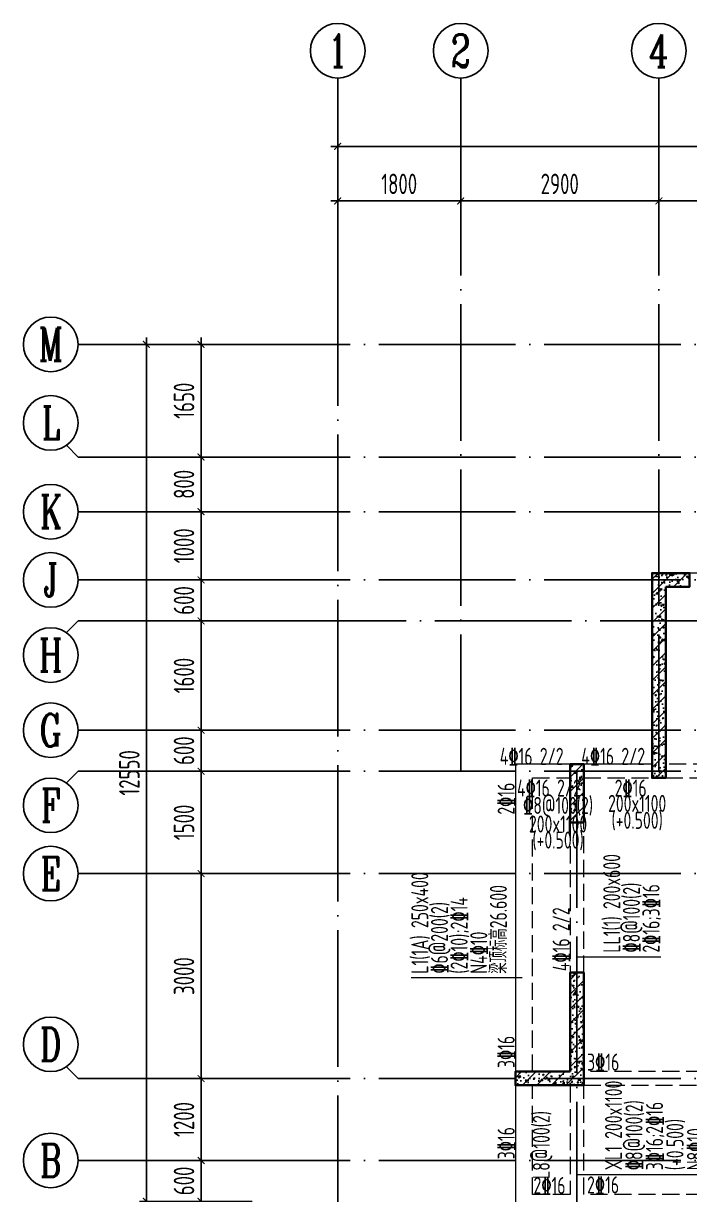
# Model space of a CAD drawing. Extents: x -668857 to 154266, y -275694 to 291306.
# Drawn here: x -114199 to -104449, y -147266 to -130117 of the extents above; entities that cross this region are included whole.
import ezdxf
from ezdxf.enums import TextEntityAlignment as Align

# ---------------------------------------------------------------- set-up
doc = ezdxf.new("R2010")
doc.units = 0
doc.header["$LTSCALE"] = 1000
for name, pattern in [('__DASH', [0.35, 0.25, -0.1]), ('DASH', [0.35, 0.25, -0.1]), ('DOTE', [2.42, 2, -0.2, 0.02, -0.2])]:
    doc.linetypes.add(name, pattern=pattern)
doc.layers.get('0').update_dxf_attribs({"linetype": 'CONTINUOUS'})
doc.layers.get('DEFPOINTS').update_dxf_attribs({"linetype": 'CONTINUOUS'})
for name, color, linetype in [('A-AXIS', 1, 'CONTINUOUS'), ('A-DOTE', 10, 'DOTE'), ('AXIS_NUM', 7, 'CONTINUOUS'), ('S-L主梁线', 4, 'DASH'), ('S-L梁编号', 6, 'CONTINUOUS'), ('S-L梁配筋', 7, 'CONTINUOUS'), ('S-Q墙填充', 252, 'CONTINUOUS'), ('S-Q墙实线', 6, 'CONTINUOUS'), ('S-Y一般标注', 3, 'CONTINUOUS')]:
    doc.layers.add(name, color=color, linetype=linetype)
doc.styles.add('TSSD_Axis', font='complex.shx', dxfattribs={"width": 0.7, "bigfont": 'hztxt.shx'})
doc.styles.add('TSSD_DIMENSION', font='Tssdeng.shx', dxfattribs={"width": 0.7, "bigfont": 'tssdchn.shx'})
doc.styles.add('TSSD_REIN', font='tssdeng.shx', dxfattribs={"width": 0.7, "height": 300, "bigfont": 'tssdchn.shx'})
doc.dimstyles.new('TSSD_100_100', dxfattribs={"dimtxt": 300, "dimasz": 100, "dimexe": 100, "dimexo": 250, "dimgap": 100, "dimtad": 1, "dimdec": 0, "dimzin": 0, "dimdsep": 46, "dimtxsty": 'TSSD_DIMENSION', "dimblk": 'ARCHTICK', "dimcen": 0, "dimdle": 100, "dimclrt": 7, "dimadec": 0, "dimazin": 0, "dimtfac": 1, "dimtdec": 0, "dimtix": 1, "dimtmove": 2, "dimatfit": 3, "dimldrblk": 'ARCHTICK', "dimfxl": 0, "dimtolj": 1, "dimtzin": 0, "dimarcsym": 0})
pattern_1 = [(50, (79242.38, 113232.59), (215.17805, -18.82564), [22.5, -247.5]), (355, (79242.38, 113232.6), (-41.6254, 225.6576), [18, -198]), (100.4514, (79260.31, 113231.02), (173.5528, 206.8319), [19.12206, -210.3426]), (46.1842, (79242.38, 113292.6), (320.1723, -49.6557), [33.75, -371.25]), (96.6356, (79269.06, 113288.45), (280.3988, 292.2354), [28.683, -315.5139]), (351.1842, (79242.38, 113292.6), (280.3986, 292.2356), [27, -297]), (21, (79272.38, 113277.59), (179.0721, -120.78567), [22.5, -247.5]), (326, (79272.38, 113277.6), (72.9946, 217.545), [18, -198]), (71.4514, (79287.3, 113267.52), (252.0668, 96.75915), [19.12206, -210.3426]), (37.5, (79242.38, 113232.59), (3.64796, 99.86816), [0, -195.6, 0, -201, 0, -198.75]), (7.5, (79242.38, 113232.59), (78.92086, 118.32351), [0, -114.6, 0, -191.1, 0, -75.75]), (327.5, (79175.48, 113232.59), (160.14673, -6.76646), [0, -75, 0, -234, 0, -310.5]), (317.5, (79145.48, 113232.59), (174.95585, 30.0315), [0, -97.5, 0, -155.4, 0, -220.5]), (45, (79242.38, 113232.59), (-106.066, 106.066), [])]

# ---------------------------------------------------------------- blocks, each defined once
blk = doc.blocks.new('ts_axno')
at = {"color": 0, "linetype": 'ByBlock', "lineweight": -2}
blk.add_circle((0, 0), 0.5, dxfattribs=at)
at = {"color": 0, "linetype": 'ByBlock', "lineweight": -2, "style": 'TSSD_Axis', "width": 0.7}
blk.add_attdef('A', text='', height=0.6, dxfattribs=at).set_placement((0, 0), align=Align.MIDDLE_CENTER)
blk = doc.blocks.new('_ArchTick')
at = {"color": 0, "linetype": 'ByBlock', "const_width": 0.15}
blk.add_lwpolyline([(-0.5, -0.5), (0.5, 0.5)], dxfattribs=at)
blk = doc.blocks.new('*D151')
at = {"layer": 'DEFPOINTS', "color": 0}
for p in [(6400, 19250), (4600, 18250), (6400, 18250)]:
    blk.add_point(p, dxfattribs=at)
at = {"layer": 'S-Y一般标注', "color": 0, "lineweight": -2}
for p, q in [((4500, 19250), (6500, 19250)), ((4600, 18500), (4600, 19350)), ((6400, 18500), (6400, 19350))]:
    blk.add_line(p, q, dxfattribs=at)
at = {"layer": 'S-Y一般标注', "color": 0, "lineweight": -2, "xscale": 100, "yscale": 100, "zscale": 100, "rotation": 180}
blk.add_blockref('_ArchTick', (4600, 19250), dxfattribs=at)
at = {"layer": 'S-Y一般标注', "color": 0, "lineweight": -2, "xscale": 100, "yscale": 100, "zscale": 100}
blk.add_blockref('_ArchTick', (6400, 19250), dxfattribs=at)
at = {"layer": 'S-Y一般标注', "color": 7, "insert": (5500, 19500), "char_height": 300, "attachment_point": 5, "style": 'TSSD_DIMENSION'}
blk.add_mtext('\\A1;1800', dxfattribs=at)
blk = doc.blocks.new('*D152')
at = {"layer": 'DEFPOINTS', "color": 0}
for p in [(9300, 19250), (6400, 18250), (9300, 18250)]:
    blk.add_point(p, dxfattribs=at)
at = {"layer": 'S-Y一般标注', "color": 0, "lineweight": -2}
for p, q in [((6300, 19250), (9400, 19250)), ((6400, 18500), (6400, 19350)), ((9300, 18500), (9300, 19350))]:
    blk.add_line(p, q, dxfattribs=at)
at = {"layer": 'S-Y一般标注', "color": 0, "lineweight": -2, "xscale": 100, "yscale": 100, "zscale": 100, "rotation": 180}
blk.add_blockref('_ArchTick', (6400, 19250), dxfattribs=at)
at = {"layer": 'S-Y一般标注', "color": 0, "lineweight": -2, "xscale": 100, "yscale": 100, "zscale": 100}
blk.add_blockref('_ArchTick', (9300, 19250), dxfattribs=at)
at = {"layer": 'S-Y一般标注', "color": 7, "insert": (7850, 19500), "char_height": 300, "attachment_point": 5, "style": 'TSSD_DIMENSION'}
blk.add_mtext('\\A1;2900', dxfattribs=at)
blk = doc.blocks.new('*D153')
at = {"layer": 'DEFPOINTS', "color": 0}
for p in [(11100, 19250), (9300, 18250), (11100, 18250)]:
    blk.add_point(p, dxfattribs=at)
at = {"layer": 'S-Y一般标注', "color": 0, "lineweight": -2}
for p, q in [((9200, 19250), (11200, 19250)), ((9300, 18500), (9300, 19350)), ((11100, 18500), (11100, 19350))]:
    blk.add_line(p, q, dxfattribs=at)
at = {"layer": 'S-Y一般标注', "color": 0, "lineweight": -2, "xscale": 100, "yscale": 100, "zscale": 100, "rotation": 180}
blk.add_blockref('_ArchTick', (9300, 19250), dxfattribs=at)
at = {"layer": 'S-Y一般标注', "color": 0, "lineweight": -2, "xscale": 100, "yscale": 100, "zscale": 100}
blk.add_blockref('_ArchTick', (11100, 19250), dxfattribs=at)
at = {"layer": 'S-Y一般标注', "color": 7, "insert": (10200, 19500), "char_height": 300, "attachment_point": 5, "style": 'TSSD_DIMENSION'}
blk.add_mtext('\\A1;1800', dxfattribs=at)
blk = doc.blocks.new('*D173')
at = {"layer": 'DEFPOINTS', "color": 0}
for p in [(54600, 20050), (4600, 18250), (54600, 18250)]:
    blk.add_point(p, dxfattribs=at)
at = {"layer": 'S-Y一般标注', "color": 0, "lineweight": -2}
for p, q in [((4600, 18500), (4600, 20150)), ((54600, 18500), (54600, 20150)), ((4500, 20050), (54700, 20050))]:
    blk.add_line(p, q, dxfattribs=at)
at = {"layer": 'S-Y一般标注', "color": 0, "lineweight": -2, "xscale": 100, "yscale": 100, "zscale": 100, "rotation": 180}
blk.add_blockref('_ArchTick', (4600, 20050), dxfattribs=at)
at = {"layer": 'S-Y一般标注', "color": 0, "lineweight": -2, "xscale": 100, "yscale": 100, "zscale": 100}
blk.add_blockref('_ArchTick', (54600, 20050), dxfattribs=at)
at = {"layer": 'S-Y一般标注', "color": 7, "insert": (29600, 20300), "char_height": 300, "attachment_point": 5, "style": 'TSSD_DIMENSION'}
blk.add_mtext('\\A1;50000', dxfattribs=at)
blk = doc.blocks.new('*D174')
at = {"layer": 'DEFPOINTS', "color": 0}
for p in [(2600, 5200), (3600, 5200), (3600, 4600)]:
    blk.add_point(p, dxfattribs=at)
at = {"layer": 'S-Y一般标注', "color": 0, "lineweight": -2}
for p, q in [((3350, 5200), (2500, 5200)), ((2600, 5200), (2600, 5300)), ((2600, 4600), (2600, 5200)), ((3350, 4600), (2500, 4600)), ((2600, 4600), (2600, 4500))]:
    blk.add_line(p, q, dxfattribs=at)
at = {"layer": 'S-Y一般标注', "color": 0, "lineweight": -2, "xscale": 100, "yscale": 100, "zscale": 100}
for p, rotation in [((2600, 5200), 270), ((2600, 4600), 90)]:
    blk.add_blockref('_ArchTick', p, dxfattribs=dict(at, rotation=rotation))
at = {"layer": 'S-Y一般标注', "color": 7, "insert": (2350, 4900), "char_height": 300, "attachment_point": 5, "rotation": 90, "style": 'TSSD_DIMENSION'}
blk.add_mtext('\\A1;600', dxfattribs=at)
blk = doc.blocks.new('*D175')
at = {"layer": 'DEFPOINTS', "color": 0}
for p in [(2600, 10900), (3600, 10900), (3600, 9400)]:
    blk.add_point(p, dxfattribs=at)
at = {"layer": 'S-Y一般标注', "color": 0, "lineweight": -2}
for p, q in [((2600, 9300), (2600, 11000)), ((3350, 10900), (2500, 10900)), ((3350, 9400), (2500, 9400))]:
    blk.add_line(p, q, dxfattribs=at)
at = {"layer": 'S-Y一般标注', "color": 0, "lineweight": -2, "xscale": 100, "yscale": 100, "zscale": 100}
for p, rotation in [((2600, 10900), 90), ((2600, 9400), 270)]:
    blk.add_blockref('_ArchTick', p, dxfattribs=dict(at, rotation=rotation))
at = {"layer": 'S-Y一般标注', "color": 7, "insert": (2350, 10150), "char_height": 300, "attachment_point": 5, "rotation": 90, "style": 'TSSD_DIMENSION'}
blk.add_mtext('\\A1;1500', dxfattribs=at)
blk = doc.blocks.new('*D176')
at = {"layer": 'DEFPOINTS', "color": 0}
for p in [(2600, 11500), (3600, 11500), (3600, 10900)]:
    blk.add_point(p, dxfattribs=at)
at = {"layer": 'S-Y一般标注', "color": 0, "lineweight": -2}
for p, q in [((3350, 11500), (2500, 11500)), ((2600, 11500), (2600, 11600)), ((2600, 10900), (2600, 11500)), ((3350, 10900), (2500, 10900)), ((2600, 10900), (2600, 10800))]:
    blk.add_line(p, q, dxfattribs=at)
at = {"layer": 'S-Y一般标注', "color": 0, "lineweight": -2, "xscale": 100, "yscale": 100, "zscale": 100}
for p, rotation in [((2600, 11500), 270), ((2600, 10900), 90)]:
    blk.add_blockref('_ArchTick', p, dxfattribs=dict(at, rotation=rotation))
at = {"layer": 'S-Y一般标注', "color": 7, "insert": (2350, 11200), "char_height": 300, "attachment_point": 5, "rotation": 90, "style": 'TSSD_DIMENSION'}
blk.add_mtext('\\A1;600', dxfattribs=at)
blk = doc.blocks.new('*D177')
at = {"layer": 'DEFPOINTS', "color": 0}
for p in [(2600, 13100), (3600, 13100), (3600, 11500)]:
    blk.add_point(p, dxfattribs=at)
at = {"layer": 'S-Y一般标注', "color": 0, "lineweight": -2}
for p, q in [((3350, 13100), (2500, 13100)), ((2600, 11400), (2600, 13200)), ((3350, 11500), (2500, 11500))]:
    blk.add_line(p, q, dxfattribs=at)
at = {"layer": 'S-Y一般标注', "color": 0, "lineweight": -2, "xscale": 100, "yscale": 100, "zscale": 100}
for p, rotation in [((2600, 13100), 90), ((2600, 11500), 270)]:
    blk.add_blockref('_ArchTick', p, dxfattribs=dict(at, rotation=rotation))
at = {"layer": 'S-Y一般标注', "color": 7, "insert": (2350, 12300), "char_height": 300, "attachment_point": 5, "rotation": 90, "style": 'TSSD_DIMENSION'}
blk.add_mtext('\\A1;1600', dxfattribs=at)
blk = doc.blocks.new('*D178')
at = {"layer": 'DEFPOINTS', "color": 0}
for p in [(2600, 13700), (3600, 13700), (3600, 13100)]:
    blk.add_point(p, dxfattribs=at)
at = {"layer": 'S-Y一般标注', "color": 0, "lineweight": -2}
for p, q in [((2600, 13700), (2600, 13800)), ((3350, 13700), (2500, 13700)), ((2600, 13100), (2600, 13700)), ((3350, 13100), (2500, 13100)), ((2600, 13100), (2600, 13000))]:
    blk.add_line(p, q, dxfattribs=at)
at = {"layer": 'S-Y一般标注', "color": 0, "lineweight": -2, "xscale": 100, "yscale": 100, "zscale": 100}
for p, rotation in [((2600, 13700), 270), ((2600, 13100), 90)]:
    blk.add_blockref('_ArchTick', p, dxfattribs=dict(at, rotation=rotation))
at = {"layer": 'S-Y一般标注', "color": 7, "insert": (2350, 13400), "char_height": 300, "attachment_point": 5, "rotation": 90, "style": 'TSSD_DIMENSION'}
blk.add_mtext('\\A1;600', dxfattribs=at)
blk = doc.blocks.new('*D179')
at = {"layer": 'DEFPOINTS', "color": 0}
for p in [(2600, 14700), (3600, 14700), (3600, 13700)]:
    blk.add_point(p, dxfattribs=at)
at = {"layer": 'S-Y一般标注', "color": 0, "lineweight": -2}
for p, q in [((2600, 13600), (2600, 14800)), ((3350, 14700), (2500, 14700)), ((3350, 13700), (2500, 13700))]:
    blk.add_line(p, q, dxfattribs=at)
at = {"layer": 'S-Y一般标注', "color": 0, "lineweight": -2, "xscale": 100, "yscale": 100, "zscale": 100}
for p, rotation in [((2600, 14700), 90), ((2600, 13700), 270)]:
    blk.add_blockref('_ArchTick', p, dxfattribs=dict(at, rotation=rotation))
at = {"layer": 'S-Y一般标注', "color": 7, "insert": (2350, 14200), "char_height": 300, "attachment_point": 5, "rotation": 90, "style": 'TSSD_DIMENSION'}
blk.add_mtext('\\A1;1000', dxfattribs=at)
blk = doc.blocks.new('*D180')
at = {"layer": 'DEFPOINTS', "color": 0}
for p in [(1800, 17150), (3600, 17150), (3600, 4600)]:
    blk.add_point(p, dxfattribs=at)
at = {"layer": 'S-Y一般标注', "color": 0, "lineweight": -2}
for p, q in [((3350, 17150), (1700, 17150)), ((1800, 4500), (1800, 17250)), ((3350, 4600), (1700, 4600))]:
    blk.add_line(p, q, dxfattribs=at)
at = {"layer": 'S-Y一般标注', "color": 0, "lineweight": -2, "xscale": 100, "yscale": 100, "zscale": 100}
for p, rotation in [((1800, 17150), 90), ((1800, 4600), 270)]:
    blk.add_blockref('_ArchTick', p, dxfattribs=dict(at, rotation=rotation))
at = {"layer": 'S-Y一般标注', "color": 7, "insert": (1550, 10875), "char_height": 300, "attachment_point": 5, "rotation": 90, "style": 'TSSD_DIMENSION'}
blk.add_mtext('\\A1;12550', dxfattribs=at)
blk = doc.blocks.new('*D181')
at = {"layer": 'DEFPOINTS', "color": 0}
for p in [(2600, 15500), (3600, 15500), (3600, 14700)]:
    blk.add_point(p, dxfattribs=at)
at = {"layer": 'S-Y一般标注', "color": 0, "lineweight": -2}
for p, q in [((3350, 15500), (2500, 15500)), ((2600, 14600), (2600, 15600)), ((3350, 14700), (2500, 14700))]:
    blk.add_line(p, q, dxfattribs=at)
at = {"layer": 'S-Y一般标注', "color": 0, "lineweight": -2, "xscale": 100, "yscale": 100, "zscale": 100}
for p, rotation in [((2600, 15500), 90), ((2600, 14700), 270)]:
    blk.add_blockref('_ArchTick', p, dxfattribs=dict(at, rotation=rotation))
at = {"layer": 'S-Y一般标注', "color": 7, "insert": (2350, 15100), "char_height": 300, "attachment_point": 5, "rotation": 90, "style": 'TSSD_DIMENSION'}
blk.add_mtext('\\A1;800', dxfattribs=at)
blk = doc.blocks.new('*D182')
at = {"layer": 'DEFPOINTS', "color": 0}
for p in [(2600, 6400), (3600, 6400), (3600, 5200)]:
    blk.add_point(p, dxfattribs=at)
at = {"layer": 'S-Y一般标注', "color": 0, "lineweight": -2}
for p, q in [((3350, 6400), (2500, 6400)), ((2600, 5100), (2600, 6500)), ((3350, 5200), (2500, 5200))]:
    blk.add_line(p, q, dxfattribs=at)
at = {"layer": 'S-Y一般标注', "color": 0, "lineweight": -2, "xscale": 100, "yscale": 100, "zscale": 100}
for p, rotation in [((2600, 6400), 90), ((2600, 5200), 270)]:
    blk.add_blockref('_ArchTick', p, dxfattribs=dict(at, rotation=rotation))
at = {"layer": 'S-Y一般标注', "color": 7, "insert": (2350, 5800), "char_height": 300, "attachment_point": 5, "rotation": 90, "style": 'TSSD_DIMENSION'}
blk.add_mtext('\\A1;1200', dxfattribs=at)
blk = doc.blocks.new('*D183')
at = {"layer": 'DEFPOINTS', "color": 0}
for p in [(2600, 9400), (3600, 9400), (3600, 6400)]:
    blk.add_point(p, dxfattribs=at)
at = {"layer": 'S-Y一般标注', "color": 0, "lineweight": -2}
for p, q in [((2600, 6300), (2600, 9500)), ((3350, 9400), (2500, 9400)), ((3350, 6400), (2500, 6400))]:
    blk.add_line(p, q, dxfattribs=at)
at = {"layer": 'S-Y一般标注', "color": 0, "lineweight": -2, "xscale": 100, "yscale": 100, "zscale": 100}
for p, rotation in [((2600, 9400), 90), ((2600, 6400), 270)]:
    blk.add_blockref('_ArchTick', p, dxfattribs=dict(at, rotation=rotation))
at = {"layer": 'S-Y一般标注', "color": 7, "insert": (2350, 7900), "char_height": 300, "attachment_point": 5, "rotation": 90, "style": 'TSSD_DIMENSION'}
blk.add_mtext('\\A1;3000', dxfattribs=at)
blk = doc.blocks.new('*D212')
at = {"layer": 'DEFPOINTS', "color": 0}
for p in [(2600, 17150), (3600, 17150), (3600, 15500)]:
    blk.add_point(p, dxfattribs=at)
at = {"layer": 'S-Y一般标注', "color": 0, "lineweight": -2}
for p, q in [((3350, 17150), (2500, 17150)), ((2600, 15400), (2600, 17250)), ((3350, 15500), (2500, 15500))]:
    blk.add_line(p, q, dxfattribs=at)
at = {"layer": 'S-Y一般标注', "color": 0, "lineweight": -2, "xscale": 100, "yscale": 100, "zscale": 100}
for p, rotation in [((2600, 17150), 90), ((2600, 15500), 270)]:
    blk.add_blockref('_ArchTick', p, dxfattribs=dict(at, rotation=rotation))
at = {"layer": 'S-Y一般标注', "color": 7, "insert": (2350, 16325), "char_height": 300, "attachment_point": 5, "rotation": 90, "style": 'TSSD_DIMENSION'}
blk.add_mtext('\\A1;1650', dxfattribs=at)
blk = doc.blocks.new('20210807.15294921')
at = {"layer": 'S-Q墙填充'}
h = blk.add_hatch(dxfattribs=at)
h.set_pattern_fill('ARMORED', color=252, scale=30, style=0)
h.set_pattern_definition(pattern_1)
h.paths.add_polyline_path([(63116, 65940), (63466, 65940), (63466, 66140), (62916, 66140), (62916, 63140), (63116, 63140)])
h = blk.add_hatch(dxfattribs=at)
h.set_pattern_fill('ARMORED', color=252, scale=30, style=0)
h.set_pattern_definition(pattern_1)
h.paths.add_polyline_path([(61916, 62490), (61916, 63340), (61716, 63340), (61716, 62490)])
h = blk.add_hatch(dxfattribs=at)
h.set_pattern_fill('ARMORED', color=252, scale=30, style=0)
h.set_pattern_definition(pattern_1)
h.paths.add_polyline_path([(61716, 58840), (60916, 58840), (60916, 58640), (61916, 58640), (61916, 60290), (61716, 60290)])
at = {"layer": 'S-L主梁线', "linetype": '__DASH', "lineweight": 18}
for p, q in [((64366, 66140), (63466, 66140)), ((64816, 63340), (63116, 63340)), ((61166, 58840), (61166, 63140)), ((61166, 63140), (61716, 63140)), ((61916, 63140), (62916, 63140)), ((63116, 63140), (64816, 63140)), ((61716, 62490), (61716, 60290)), ((61916, 60290), (61916, 62490)), ((67516, 58840), (61916, 58840)), ((61166, 57040), (61166, 58640)), ((61716, 58640), (61716, 57040)), ((61916, 57040), (61916, 58640)), ((61916, 58640), (67516, 58640)), ((61716, 57040), (61166, 57040)), ((67516, 57040), (61916, 57040))]:
    blk.add_line(p, q, dxfattribs=at)
at = {"layer": 'S-L主梁线', "linetype": 'ByBlock', "lineweight": 18}
for p, q in [((60916, 63340), (60916, 58840)), ((61716, 63340), (60916, 63340)), ((62916, 63340), (61916, 63340)), ((60916, 58640), (60916, 56840))]:
    blk.add_line(p, q, dxfattribs=at)
at = {"layer": 'S-Q墙实线', "lineweight": 35}
for points in [[(63116, 65940), (63466, 65940), (63466, 66140), (62916, 66140), (62916, 63140), (63116, 63140)], [(61916, 62490), (61916, 63340), (61716, 63340), (61716, 62490)], [(61716, 58840), (60916, 58840), (60916, 58640), (61916, 58640), (61916, 60290), (61716, 60290)]]:
    blk.add_lwpolyline(points, close=True, dxfattribs=at)
blk = doc.blocks.new('20210726.16395156')
at = {"layer": 'A-AXIS'}
for p, q in [((4600, 18249.9), (4600, 21049.9)), ((6400, 18249.9), (6400, 21049.9)), ((9300, 18249.9), (9300, 21049.9)), ((3600, 17150), (800, 17150)), ((800, 15500), (628.4, 15671.7)), ((3600, 15500), (800, 15500)), ((3600, 14700), (800, 14700)), ((3600, 13700), (800, 13700)), ((800, 13100.3), (628.4, 12928.7)), ((3600, 13100.3), (800, 13100.3)), ((3600, 11500), (800, 11500)), ((800, 10900), (628.4, 10728.4)), ((3600, 10900), (800, 10900)), ((3600, 9400), (800, 9400)), ((800, 6400), (628.4, 6571.7)), ((3600, 6400), (800, 6400)), ((3600, 5200), (800, 5200))]:
    blk.add_line(p, q, dxfattribs=at)
at = {"layer": 'A-DOTE'}
for p, q in [((4600, 18249.9), (4600, 3600)), ((6400, 10900), (6400, 18249.9)), ((9300, 10900), (9300, 18249.9)), ((55600, 17150), (3600, 17150)), ((55600, 15500), (3600, 15500)), ((55600, 14700), (3600, 14700)), ((55600, 13700), (3600, 13700)), ((3600, 13100.3), (55600, 13100.3)), ((55600, 11500), (3600, 11500)), ((55600, 10900), (3600, 10900)), ((8100, 10900), (8100, 3600)), ((55600, 9400), (3600, 9400)), ((55600, 6400), (3600, 6400)), ((55600, 5200), (3600, 5200))]:
    blk.add_line(p, q, dxfattribs=at)
at = {"layer": 'A-AXIS'}
ref = blk.add_blockref('ts_axno', (4600, 21449.9), dxfattribs=dict(at, xscale=800, yscale=800, zscale=800))
ref.add_attrib('1', '1', dxfattribs={"layer": 'AXIS_NUM', "height": 480, "style": 'TSSD_Axis', "width": 0.7}).set_placement((4600, 21449.9), align=Align.MIDDLE_CENTER)
ref = blk.add_blockref('ts_axno', (6400, 21449.9), dxfattribs=dict(at, xscale=800, yscale=800, zscale=800))
ref.add_attrib('2', '2', dxfattribs={"layer": 'AXIS_NUM', "height": 480, "style": 'TSSD_Axis', "width": 0.7}).set_placement((6400, 21449.9), align=Align.MIDDLE_CENTER)
ref = blk.add_blockref('ts_axno', (9300, 21449.9), dxfattribs=dict(at, xscale=800, yscale=800, zscale=800))
ref.add_attrib('3', '4', dxfattribs={"layer": 'AXIS_NUM', "height": 480, "style": 'TSSD_Axis', "width": 0.7}).set_placement((9300, 21449.9), align=Align.MIDDLE_CENTER)
ref = blk.add_blockref('ts_axno', (400, 17150), dxfattribs=dict(at, xscale=800, yscale=800, zscale=800))
ref.add_attrib('G', 'M', dxfattribs={"layer": 'AXIS_NUM', "height": 480, "style": 'TSSD_Axis', "width": 0.7}).set_placement((400, 17150), align=Align.MIDDLE_CENTER)
ref = blk.add_blockref('ts_axno', (400, 16000), dxfattribs=dict(at, xscale=800, yscale=800, zscale=800))
ref.add_attrib('G', 'L', dxfattribs={"layer": 'AXIS_NUM', "height": 480, "style": 'TSSD_Axis', "width": 0.7}).set_placement((400, 16000), align=Align.MIDDLE_CENTER)
ref = blk.add_blockref('ts_axno', (400, 14700), dxfattribs=dict(at, xscale=800, yscale=800, zscale=800))
ref.add_attrib('G', 'K', dxfattribs={"layer": 'AXIS_NUM', "height": 480, "style": 'TSSD_Axis', "width": 0.7}).set_placement((400, 14700), align=Align.MIDDLE_CENTER)
ref = blk.add_blockref('ts_axno', (400, 13700), dxfattribs=dict(at, xscale=800, yscale=800, zscale=800))
ref.add_attrib('G', 'J', dxfattribs={"layer": 'AXIS_NUM', "height": 480, "style": 'TSSD_Axis', "width": 0.7}).set_placement((400, 13700), align=Align.MIDDLE_CENTER)
ref = blk.add_blockref('ts_axno', (400, 12600.3), dxfattribs=dict(at, xscale=800, yscale=800, zscale=800))
ref.add_attrib('C', 'H', dxfattribs={"layer": 'AXIS_NUM', "height": 480, "style": 'TSSD_Axis', "width": 0.7}).set_placement((400, 12600.3), align=Align.MIDDLE_CENTER)
ref = blk.add_blockref('ts_axno', (400, 11500), dxfattribs=dict(at, xscale=800, yscale=800, zscale=800))
ref.add_attrib('D', 'G', dxfattribs={"layer": 'AXIS_NUM', "height": 480, "style": 'TSSD_Axis', "width": 0.7}).set_placement((400, 11500), align=Align.MIDDLE_CENTER)
ref = blk.add_blockref('ts_axno', (400, 10400), dxfattribs=dict(at, xscale=800, yscale=800, zscale=800))
ref.add_attrib('C', 'F', dxfattribs={"layer": 'AXIS_NUM', "height": 480, "style": 'TSSD_Axis', "width": 0.7}).set_placement((400, 10400), align=Align.MIDDLE_CENTER)
ref = blk.add_blockref('ts_axno', (400, 9400), dxfattribs=dict(at, xscale=800, yscale=800, zscale=800))
ref.add_attrib('B', 'E', dxfattribs={"layer": 'AXIS_NUM', "height": 480, "style": 'TSSD_Axis', "width": 0.7}).set_placement((400, 9400), align=Align.MIDDLE_CENTER)
ref = blk.add_blockref('ts_axno', (400, 6900), dxfattribs=dict(at, xscale=800, yscale=800, zscale=800, rotation=180))
ref.add_attrib('C', 'D', dxfattribs={"layer": 'AXIS_NUM', "height": 480, "style": 'TSSD_Axis', "width": 0.7}).set_placement((400, 6900), align=Align.MIDDLE_CENTER)
ref = blk.add_blockref('ts_axno', (400, 5200), dxfattribs=dict(at, xscale=800, yscale=800, zscale=800))
ref.add_attrib('A', 'B', dxfattribs={"layer": 'AXIS_NUM', "height": 480, "style": 'TSSD_Axis', "width": 0.7}).set_placement((400, 5200), align=Align.MIDDLE_CENTER)
at = {"layer": 'S-Y一般标注'}
for base, p1, p2, picture, middle in [((54600, 20049.9), (4600, 18249.9), (54600, 18249.9), '*D173', (29600, 20299.9)), ((6400, 19249.9), (4600, 18249.9), (6400, 18249.9), '*D151', (5500, 19499.9)), ((9300, 19249.9), (6400, 18249.9), (9300, 18249.9), '*D152', (7850, 19499.9)), ((11100, 19249.9), (9300, 18249.9), (11100, 18249.9), '*D153', (10200, 19499.9))]:
    dim = blk.add_linear_dim(base=base, p1=p1, p2=p2, dimstyle='TSSD_100_100', dxfattribs=at)
    dim.commit()
    dim.dimension.update_dxf_attribs({"geometry": picture, "text_midpoint": middle})
for base, p1, p2, picture, middle in [((1800, 17150), (3600, 4600), (3600, 17150), '*D180', (1550, 10875)), ((2600, 17150), (3600, 15500), (3600, 17150), '*D212', (2350, 16325)), ((2600, 15500), (3600, 14700), (3600, 15500), '*D181', (2350, 15100)), ((2600, 14700), (3600, 13700), (3600, 14700), '*D179', (2350, 14200)), ((2600, 13700), (3600, 13100.3), (3600, 13700), '*D178', (2350, 13400.2)), ((2600, 13100.3), (3600, 11500), (3600, 13100.3), '*D177', (2350, 12300.2)), ((2600, 11500), (3600, 10900), (3600, 11500), '*D176', (2350, 11200)), ((2600, 10900), (3600, 9400), (3600, 10900), '*D175', (2350, 10150)), ((2600, 9400), (3600, 6400), (3600, 9400), '*D183', (2350, 7900)), ((2600, 6400), (3600, 5200), (3600, 6400), '*D182', (2350, 5800)), ((2600, 5200), (3600, 4600), (3600, 5200), '*D174', (2350, 4900))]:
    dim = blk.add_linear_dim(base=base, p1=p1, p2=p2, angle=90, dimstyle='TSSD_100_100', dxfattribs=at)
    dim.commit()
    dim.dimension.update_dxf_attribs({"geometry": picture, "text_midpoint": middle})

msp = doc.modelspace()

# ---------------------------------------------------------------- linework, layer by layer
at = {"layer": 'S-L梁编号', "lineweight": 18}
for p, q in [((-106099.27, -143786.17), (-104868.72, -143786.17)), ((-106899.28, -144094.73), (-108522.6, -144094.73)), ((-106099.27, -146972.65), (-104237.39, -146972.65))]:
    msp.add_line(p, q, dxfattribs=at)

# ---------------------------------------------------------------- block references
at = {"layer": 'A-DOTE'}
msp.add_blockref('20210726.16395156', (-114199.28, -151966.43), dxfattribs=at)
at = {"layer": 'S-Q墙填充'}
msp.add_blockref('20210807.15294921', (-167914.92, -204305.93), dxfattribs=at)

# ---------------------------------------------------------------- texts
at = {"layer": 'S-L梁编号', "color": 6, "style": 'TSSD_REIN', "width": 0.7}
for s, p in [('LL1(1) 200x600', (-105462.95, -143723.67)), ('L1(1A) 250x400', (-108272.6, -144032.23)), ('XL1 200x1100', (-105437.39, -146910.15))]:
    msp.add_text(s, height=250, rotation=90, dxfattribs=at).set_placement(p)
at = {"layer": 'S-L梁配筋', "color": 7, "style": 'TSSD_REIN', "width": 0.7}
for s, p in [('4%%13216 2/2', (-107227.25, -140973.62)), ('4%%13216 2/2', (-106034.13, -140973.62)), ('3%%13216', (-105949.27, -145451.49)), ('2%%13216', (-106733.55, -147258.65)), ('2%%13216', (-105949.27, -147249.43))]:
    msp.add_text(s, height=250, dxfattribs=at).set_placement(p)
for s, p in [('2%%13216', (-107008.39, -141703.12)), ('梁顶标高26.600', (-107122.6, -144032.23)), ('%%1328@100(2)', (-105175.45, -143723.67)), ('2%%13216;3%%13216', (-104887.95, -143723.67)), ('%%1326@200(2)', (-107985.1, -144032.23)), ('(2%%13210);2%%13214', (-107697.6, -144032.23)), ('4%%13216 2/2', (-106204.64, -143994.89)), ('N4%%13210', (-107410.1, -144032.23)), ('3%%13216', (-107008.39, -145413.79)), ('L8@100(2)', (-106494.74, -147037.91)), ('%%1328@100(2)', (-105137.39, -146910.15)), ('3%%13216;2%%13216', (-104837.39, -146910.15)), ('(+0.500)', (-104537.39, -146910.15)), ('3%%13216', (-107008.39, -146749.94))]:
    msp.add_text(s, height=250, rotation=90, dxfattribs=at).set_placement(p)
at = {"layer": 'S-L梁配筋', "color": 1, "style": 'TSSD_REIN', "width": 0.7}
for s, p in [('4%%13216 2/2', (-106974.93, -141438.56)), ('2%%13216', (-105545.55, -141438.56))]:
    msp.add_text(s, height=250, dxfattribs=at).set_placement(p)
at = {"layer": 'S-L梁配筋', "color": 7, "style": 'TSSD_REIN', "width": 0.7}
for s, p in [('%%1328@100(2)', (-106374.09, -141692.39)), ('200x1100', (-105216.25, -141663.69)), ('(+0.500)', (-105216.25, -141910.74)), ('200x1100', (-106374.09, -141964.97)), ('(+0.500)', (-106374.09, -142199.97))]:
    msp.add_text(s, height=250, dxfattribs=at).set_placement(p, align=Align.CENTER)
at = {"layer": 'S-L梁配筋', "color": 1, "style": 'TSSD_REIN', "width": 0.7}
msp.add_text('N8%%13210', height=250, rotation=90, dxfattribs=at).set_placement((-104237.39, -146910.15))

doc.saveas('drawing.dxf')
